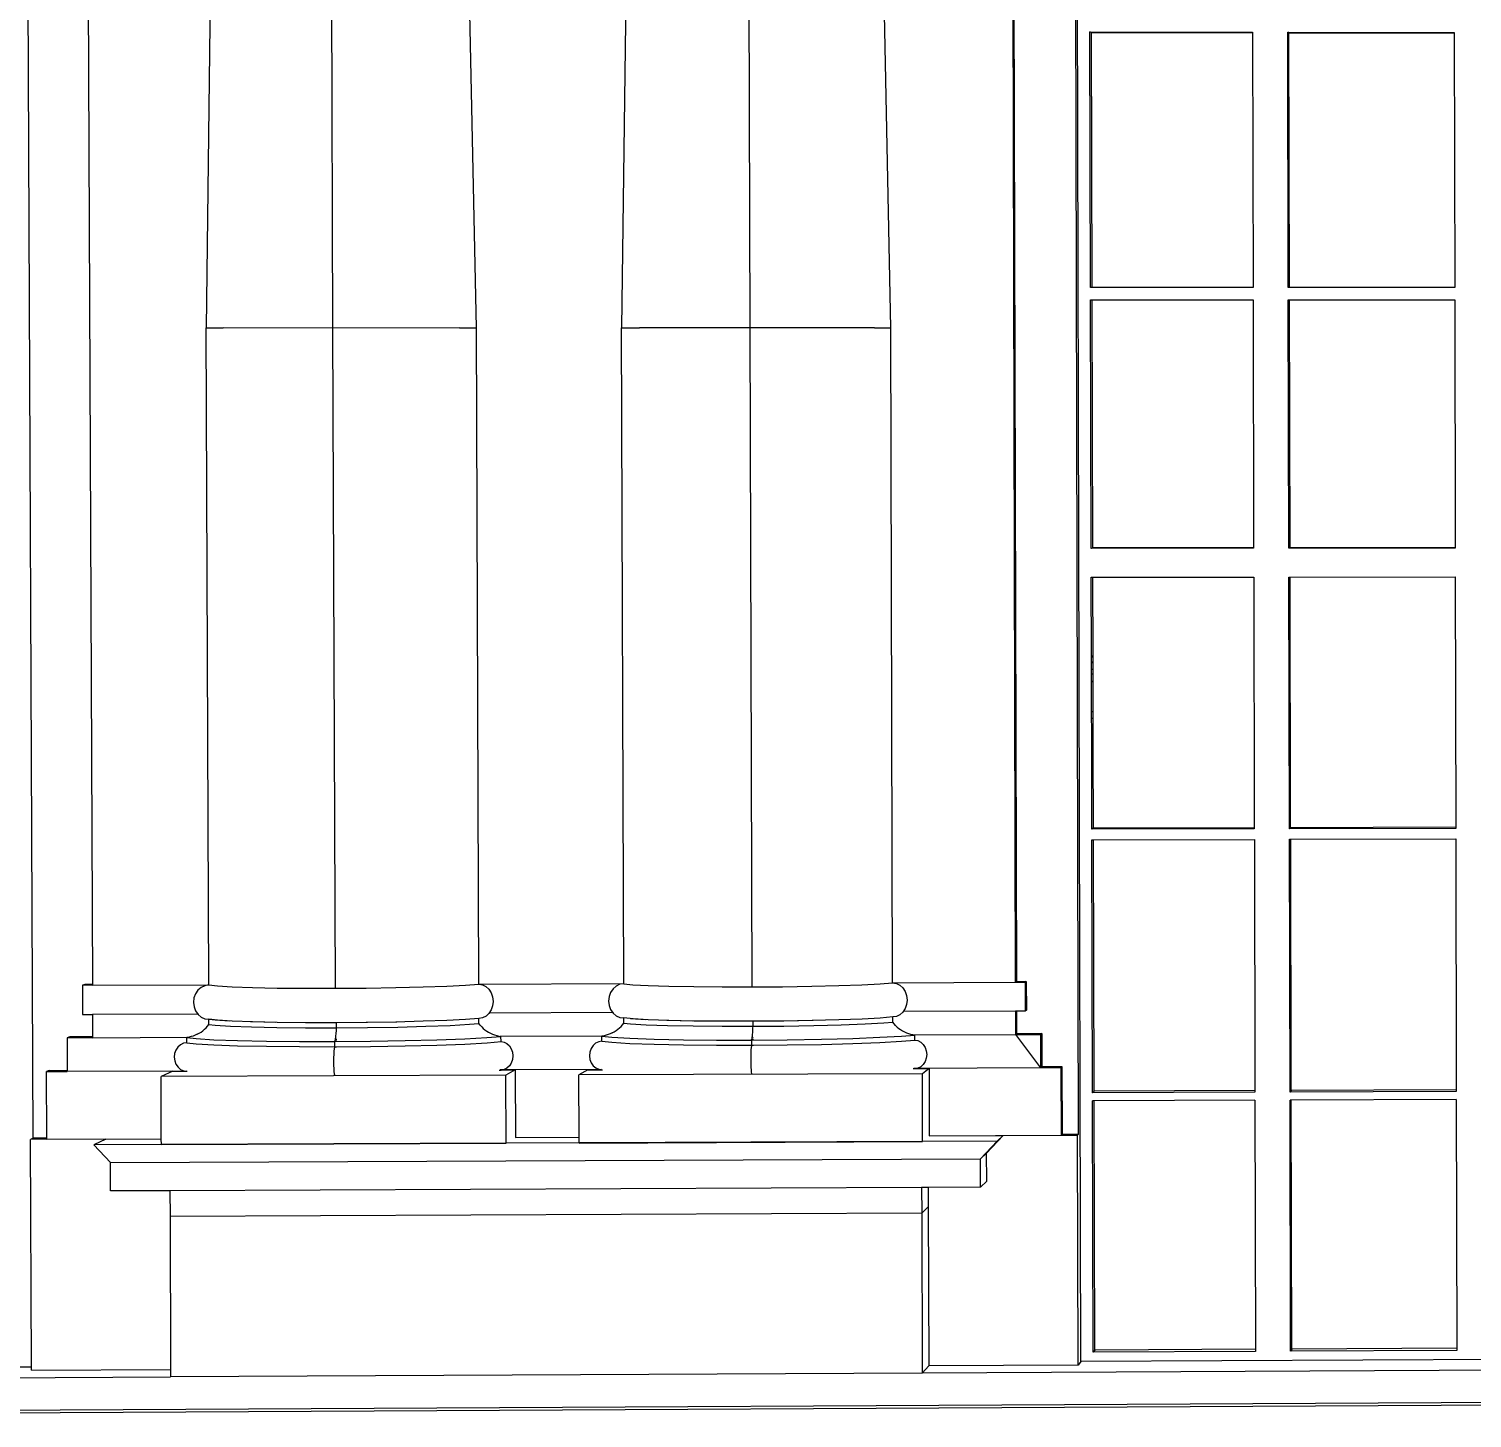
# Model space of a CAD drawing. Extents: x -106 to 80, y -44 to 65.
# Drawn here: x -32.37 to -13.59, y -7.24 to 10.83 of the extents above; entities that cross this region are included whole.
import ezdxf

# ---------------------------------------------------------------- set-up
doc = ezdxf.new("R2010")
doc.units = 0
doc.layers.get('0').update_dxf_attribs({"linetype": 'CONTINUOUS'})

msp = doc.modelspace()

# ---------------------------------------------------------------- linework, layer by layer
for p, q in [((-29.873, 23.005), (-30.065, 6.942)), ((-28.415, 6.94), (-28.467, 23.069)), ((-26.548, 6.943), (-26.876, 22.988)), ((-24.454, 22.975), (-24.658, 6.943)), ((-22.985, 6.941), (-23.029, 23.038)), ((-21.155, 6.944), (-21.468, 22.958)), ((-32.316, -3.601), (-32.394, 14.412)), ((-18.71, -3.547), (-18.755, 14.392)), ((-18.681, -6.505), (-18.733, 14.378)), ((-31.602, 11.82), (-31.545, -1.599)), ((-19.569, 11.807), (-19.534, -1.572)), ((-19.553, 11.801), (-19.519, -1.56)), ((-18.555, 7.469), (-18.563, 10.791)), ((-18.563, 10.791), (-16.446, 10.788)), ((-18.542, 10.784), (-18.563, 10.791)), ((-18.542, 10.784), (-16.446, 10.781)), ((-18.534, 7.469), (-18.542, 10.784)), ((-16.446, 10.788), (-16.446, 10.781)), ((-16.446, 10.781), (-16.439, 7.469)), ((-15.981, 7.469), (-15.988, 10.787)), ((-15.988, 10.787), (-13.822, 10.785)), ((-15.973, 10.781), (-15.988, 10.787)), ((-15.973, 10.781), (-13.822, 10.778)), ((-15.966, 7.469), (-15.973, 10.781)), ((-13.822, 10.785), (-13.822, 10.778)), ((-13.822, 10.778), (-13.816, 7.469)), ((-18.534, 7.469), (-18.555, 7.469)), ((-16.439, 7.469), (-18.534, 7.469)), ((-15.966, 7.469), (-15.981, 7.469)), ((-13.816, 7.469), (-15.966, 7.469)), ((-18.546, 4.071), (-18.554, 7.306)), ((-18.554, 7.306), (-18.533, 7.306)), ((-18.525, 4.078), (-18.533, 7.306)), ((-18.533, 7.306), (-16.439, 7.306)), ((-16.439, 7.306), (-16.432, 4.08)), ((-15.974, 4.074), (-15.981, 7.306)), ((-15.981, 7.306), (-15.965, 7.306)), ((-15.958, 4.081), (-15.965, 7.306)), ((-15.965, 7.306), (-13.816, 7.306)), ((-13.816, 7.306), (-13.81, 4.084)), ((-30.03, -1.607), (-30.065, 6.942)), ((-30.065, 6.942), (-29.953, 6.942)), ((-29.953, 6.942), (-29.842, 6.941)), ((-28.415, 6.94), (-29.842, 6.941)), ((-26.769, 6.942), (-28.415, 6.94)), ((-28.382, -1.65), (-28.415, 6.94)), ((-26.769, 6.942), (-26.719, 6.942)), ((-26.719, 6.942), (-26.548, 6.943)), ((-26.517, -1.596), (-26.548, 6.943)), ((-24.63, -1.59), (-24.658, 6.943)), ((-24.658, 6.943), (-24.539, 6.942)), ((-24.539, 6.942), (-24.424, 6.942)), ((-22.985, 6.941), (-24.424, 6.942)), ((-21.366, 6.943), (-22.985, 6.941)), ((-22.959, -1.633), (-22.985, 6.941)), ((-21.366, 6.943), (-21.317, 6.943)), ((-21.317, 6.943), (-21.155, 6.944)), ((-21.13, -1.578), (-21.155, 6.944)), ((-18.525, 4.078), (-18.546, 4.071)), ((-16.432, 4.074), (-18.546, 4.071)), ((-16.432, 4.08), (-18.525, 4.078)), ((-16.432, 4.08), (-16.432, 4.074)), ((-15.958, 4.081), (-15.974, 4.074)), ((-13.81, 4.077), (-15.974, 4.074)), ((-13.81, 4.084), (-15.958, 4.081)), ((-13.81, 4.084), (-13.81, 4.077)), ((-18.545, 3.697), (-18.524, 3.697)), ((-18.543, 2.669), (-18.545, 3.697)), ((-18.524, 3.697), (-16.431, 3.7)), ((-18.522, 2.669), (-18.524, 3.697)), ((-16.431, 3.7), (-16.424, 0.437)), ((-15.966, 0.424), (-15.973, 3.7)), ((-15.973, 3.7), (-15.957, 3.7)), ((-15.957, 3.7), (-13.809, 3.703)), ((-15.951, 0.438), (-15.957, 3.7)), ((-13.809, 3.703), (-13.803, 0.444)), ((-18.522, 2.669), (-18.543, 2.669)), ((-18.543, 2.659), (-18.543, 2.669)), ((-18.522, 2.659), (-18.543, 2.659)), ((-18.543, 2.594), (-18.543, 2.659)), ((-18.522, 2.659), (-18.522, 2.669)), ((-18.522, 2.594), (-18.522, 2.659)), ((-18.522, 2.594), (-18.543, 2.594)), ((-18.543, 2.589), (-18.543, 2.594)), ((-18.543, 2.589), (-18.522, 2.589)), ((-18.542, 2.498), (-18.543, 2.589)), ((-18.521, 2.498), (-18.542, 2.498)), ((-18.542, 2.435), (-18.542, 2.498)), ((-18.522, 2.589), (-18.522, 2.594)), ((-18.521, 2.498), (-18.522, 2.589)), ((-18.521, 2.435), (-18.521, 2.498)), ((-18.521, 2.435), (-18.542, 2.435)), ((-18.542, 2.339), (-18.542, 2.435)), ((-18.521, 2.339), (-18.542, 2.339)), ((-18.542, 2.337), (-18.542, 2.339)), ((-18.521, 2.337), (-18.542, 2.337)), ((-18.541, 1.948), (-18.542, 2.337)), ((-18.521, 2.339), (-18.521, 2.435)), ((-18.521, 2.337), (-18.521, 2.339)), ((-18.52, 1.948), (-18.521, 2.337)), ((-18.52, 1.948), (-18.541, 1.948)), ((-18.52, 1.948), (-18.541, 1.947)), ((-18.541, 1.947), (-18.541, 1.948)), ((-18.541, 1.86), (-18.541, 1.947)), ((-18.52, 1.861), (-18.52, 1.948)), ((-18.52, 1.948), (-18.52, 1.948)), ((-18.52, 1.861), (-18.541, 1.86)), ((-18.54, 1.739), (-18.541, 1.86)), ((-18.52, 1.739), (-18.54, 1.739)), ((-18.54, 1.735), (-18.54, 1.739)), ((-18.52, 1.735), (-18.54, 1.735)), ((-18.54, 1.689), (-18.54, 1.735)), ((-18.52, 1.739), (-18.52, 1.861)), ((-18.52, 1.735), (-18.52, 1.739)), ((-18.519, 1.689), (-18.52, 1.735)), ((-18.54, 1.689), (-18.519, 1.689)), ((-18.54, 1.588), (-18.54, 1.689)), ((-18.519, 1.588), (-18.54, 1.588)), ((-18.54, 1.463), (-18.54, 1.588)), ((-18.519, 1.588), (-18.519, 1.689)), ((-18.519, 1.463), (-18.519, 1.588)), ((-18.519, 1.463), (-18.54, 1.463)), ((-18.54, 1.458), (-18.54, 1.463)), ((-18.519, 1.459), (-18.54, 1.458)), ((-18.537, 0.418), (-18.54, 1.458)), ((-18.519, 1.459), (-18.519, 1.463)), ((-18.516, 0.432), (-18.519, 1.459)), ((-18.516, 0.432), (-18.537, 0.418)), ((-16.424, 0.423), (-18.537, 0.418)), ((-16.424, 0.437), (-18.516, 0.432)), ((-16.424, 0.437), (-16.424, 0.423)), ((-15.951, 0.438), (-15.966, 0.424)), ((-13.803, 0.43), (-15.966, 0.424)), ((-13.803, 0.444), (-15.951, 0.438)), ((-13.803, 0.444), (-13.803, 0.43)), ((-18.537, 0.281), (-18.516, 0.282)), ((-18.529, -3.011), (-18.537, 0.281)), ((-18.516, 0.282), (-16.423, 0.287)), ((-18.508, -2.99), (-18.516, 0.282)), ((-16.423, 0.287), (-16.416, -2.982)), ((-15.959, -3.001), (-15.966, 0.288)), ((-15.966, 0.288), (-15.95, 0.288)), ((-15.95, 0.288), (-13.803, 0.294)), ((-15.943, -2.98), (-15.95, 0.288)), ((-13.803, 0.294), (-13.797, -2.972)), ((-31.642, -1.599), (-31.674, -1.611)), ((-31.674, -1.611), (-31.672, -1.99)), ((-31.642, -1.611), (-31.674, -1.611)), ((-31.642, -1.599), (-31.642, -1.611)), ((-31.545, -1.599), (-31.642, -1.599)), ((-31.545, -1.611), (-31.642, -1.611)), ((-31.545, -1.599), (-31.545, -1.611)), ((-31.545, -1.611), (-30.03, -1.606)), ((-30.171, -1.675), (-30.203, -1.721)), ((-30.13, -1.639), (-30.171, -1.675)), ((-30.082, -1.616), (-30.13, -1.639)), ((-30.03, -1.607), (-30.082, -1.616)), ((-30.03, -1.607), (-29.918, -1.62)), ((-29.918, -1.62), (-29.726, -1.631)), ((-29.726, -1.631), (-29.463, -1.64)), ((-29.463, -1.64), (-29.14, -1.647)), ((-29.14, -1.647), (-28.774, -1.65)), ((-28.774, -1.65), (-28.382, -1.65)), ((-28.382, -1.65), (-27.983, -1.647)), ((-27.983, -1.647), (-27.597, -1.642)), ((-27.597, -1.642), (-27.241, -1.633)), ((-27.241, -1.633), (-26.934, -1.622)), ((-26.934, -1.622), (-26.688, -1.61)), ((-26.688, -1.61), (-26.517, -1.596)), ((-26.517, -1.595), (-24.63, -1.589)), ((-26.517, -1.596), (-26.469, -1.604)), ((-26.469, -1.604), (-26.424, -1.627)), ((-26.424, -1.627), (-26.385, -1.662)), ((-26.385, -1.662), (-26.355, -1.709)), ((-24.769, -1.657), (-24.8, -1.704)), ((-24.728, -1.621), (-24.769, -1.657)), ((-24.681, -1.598), (-24.728, -1.621)), ((-24.63, -1.59), (-24.681, -1.598)), ((-24.63, -1.59), (-24.511, -1.603)), ((-24.511, -1.603), (-24.312, -1.614)), ((-24.312, -1.614), (-24.043, -1.623)), ((-24.043, -1.623), (-23.718, -1.629)), ((-23.718, -1.629), (-23.35, -1.632)), ((-23.35, -1.632), (-22.959, -1.633)), ((-22.959, -1.633), (-22.563, -1.63)), ((-22.563, -1.63), (-22.18, -1.624)), ((-22.18, -1.624), (-21.831, -1.615)), ((-21.831, -1.615), (-21.53, -1.605)), ((-21.53, -1.605), (-21.293, -1.592)), ((-21.293, -1.592), (-21.13, -1.578)), ((-21.13, -1.577), (-19.534, -1.572)), ((-21.13, -1.578), (-21.082, -1.587)), ((-21.082, -1.587), (-21.036, -1.609)), ((-21.036, -1.609), (-20.997, -1.645)), ((-20.997, -1.645), (-20.967, -1.691)), ((-19.519, -1.56), (-19.534, -1.572)), ((-19.534, -1.572), (-19.406, -1.572)), ((-19.519, -1.56), (-19.391, -1.56)), ((-19.391, -1.56), (-19.406, -1.572)), ((-19.406, -1.572), (-19.405, -1.949)), ((-19.391, -1.56), (-19.39, -1.936)), ((-30.223, -1.776), (-30.229, -1.833)), ((-30.229, -1.833), (-30.222, -1.891)), ((-30.203, -1.721), (-30.223, -1.776)), ((-26.355, -1.709), (-26.336, -1.763)), ((-26.336, -1.878), (-26.354, -1.932)), ((-26.336, -1.763), (-26.329, -1.821)), ((-26.329, -1.821), (-26.336, -1.878)), ((-24.82, -1.758), (-24.826, -1.816)), ((-24.826, -1.816), (-24.82, -1.873)), ((-24.8, -1.704), (-24.82, -1.758)), ((-24.82, -1.873), (-24.8, -1.926)), ((-20.967, -1.691), (-20.948, -1.745)), ((-20.948, -1.86), (-20.967, -1.914)), ((-20.948, -1.745), (-20.942, -1.803)), ((-20.942, -1.803), (-20.948, -1.86)), ((-31.672, -1.99), (-31.544, -1.99)), ((-30.173, -1.985), (-31.544, -1.99)), ((-31.544, -1.99), (-31.542, -2.28)), ((-31.544, -1.99), (-31.542, -2.293)), ((-30.222, -1.891), (-30.202, -1.944)), ((-30.202, -1.944), (-30.17, -1.99)), ((-30.17, -1.99), (-30.128, -2.025)), ((-30.128, -2.025), (-30.08, -2.046)), ((-30.08, -2.046), (-30.028, -2.053)), ((-30.028, -2.052), (-30.028, -2.053)), ((-30.028, -2.053), (-30.025, -2.053)), ((-29.917, -2.066), (-30.028, -2.053)), ((-30.028, -2.053), (-29.948, -2.062)), ((-30.028, -2.121), (-30.028, -2.054)), ((-29.948, -2.062), (-29.759, -2.073)), ((-26.687, -2.055), (-26.932, -2.069)), ((-26.516, -2.041), (-26.687, -2.055)), ((-26.467, -2.034), (-26.516, -2.041)), ((-26.515, -2.109), (-26.516, -2.041)), ((-26.422, -2.012), (-26.467, -2.034)), ((-26.384, -1.977), (-26.422, -2.012)), ((-26.354, -1.932), (-26.384, -1.977)), ((-24.772, -1.967), (-26.38, -1.972)), ((-24.8, -1.926), (-24.768, -1.972)), ((-24.768, -1.972), (-24.727, -2.007)), ((-24.727, -2.007), (-24.679, -2.028)), ((-24.679, -2.028), (-24.628, -2.035)), ((-24.509, -2.048), (-24.628, -2.035)), ((-24.628, -2.103), (-24.628, -2.036)), ((-24.54, -2.044), (-24.342, -2.055)), ((-24.311, -2.06), (-24.509, -2.048)), ((-24.042, -2.069), (-24.311, -2.06)), ((-24.068, -2.065), (-24.06, -2.065)), ((-24.06, -2.065), (-23.735, -2.072)), ((-21.829, -2.062), (-22.179, -2.071)), ((-21.529, -2.05), (-21.829, -2.062)), ((-21.292, -2.037), (-21.529, -2.05)), ((-21.129, -2.023), (-21.292, -2.037)), ((-21.081, -2.016), (-21.129, -2.023)), ((-21.129, -2.091), (-21.129, -2.023)), ((-21.035, -1.994), (-21.081, -2.016)), ((-20.996, -1.959), (-21.035, -1.994)), ((-20.967, -1.914), (-20.996, -1.959)), ((-19.533, -1.949), (-20.993, -1.954)), ((-19.533, -1.949), (-19.532, -2.251)), ((-19.517, -1.949), (-19.533, -1.949)), ((-19.517, -1.949), (-19.517, -2.238)), ((-19.405, -1.949), (-19.517, -1.949)), ((-19.39, -1.936), (-19.405, -1.949)), ((-30.18, -2.249), (-30.206, -2.26)), ((-30.18, -2.249), (-30.155, -2.235)), ((-30.155, -2.235), (-30.131, -2.22)), ((-30.131, -2.22), (-30.108, -2.203)), ((-30.108, -2.203), (-30.086, -2.184)), ((-30.086, -2.184), (-30.065, -2.165)), ((-30.065, -2.165), (-30.046, -2.144)), ((-30.046, -2.144), (-30.028, -2.121)), ((-30.028, -2.121), (-29.947, -2.131)), ((-29.947, -2.131), (-29.747, -2.143)), ((-29.724, -2.078), (-29.917, -2.066)), ((-29.747, -2.143), (-29.476, -2.152)), ((-29.461, -2.088), (-29.724, -2.078)), ((-29.489, -2.083), (-29.476, -2.084)), ((-29.476, -2.084), (-29.158, -2.09)), ((-29.476, -2.152), (-29.145, -2.159)), ((-29.138, -2.094), (-29.461, -2.088)), ((-29.145, -2.159), (-28.771, -2.163)), ((-28.772, -2.098), (-29.138, -2.094)), ((-28.38, -2.098), (-28.772, -2.098)), ((-28.771, -2.163), (-28.372, -2.163)), ((-28.372, -2.098), (-28.38, -2.098)), ((-28.377, -2.247), (-28.379, -2.265)), ((-28.376, -2.228), (-28.377, -2.247)), ((-28.374, -2.208), (-28.376, -2.228)), ((-28.373, -2.186), (-28.374, -2.208)), ((-28.372, -2.163), (-28.373, -2.186)), ((-27.981, -2.095), (-28.372, -2.098)), ((-28.372, -2.098), (-28.372, -2.163)), ((-28.372, -2.163), (-27.965, -2.16)), ((-27.595, -2.089), (-27.981, -2.095)), ((-27.976, -2.091), (-27.965, -2.091)), ((-27.965, -2.091), (-27.582, -2.085)), ((-27.965, -2.16), (-27.57, -2.154)), ((-27.239, -2.08), (-27.595, -2.089)), ((-27.57, -2.154), (-27.206, -2.144)), ((-26.932, -2.069), (-27.239, -2.08)), ((-27.206, -2.144), (-26.89, -2.133)), ((-26.89, -2.133), (-26.637, -2.119)), ((-26.637, -2.119), (-26.515, -2.109)), ((-26.498, -2.132), (-26.515, -2.109)), ((-26.478, -2.152), (-26.498, -2.132)), ((-26.478, -2.152), (-26.457, -2.172)), ((-26.457, -2.172), (-26.436, -2.19)), ((-26.436, -2.19), (-26.412, -2.207)), ((-26.412, -2.207), (-26.388, -2.222)), ((-26.388, -2.222), (-26.363, -2.235)), ((-26.363, -2.235), (-26.337, -2.247)), ((-26.337, -2.247), (-26.311, -2.257)), ((-24.832, -2.252), (-24.859, -2.26)), ((-24.805, -2.242), (-24.832, -2.252)), ((-24.779, -2.23), (-24.805, -2.242)), ((-24.779, -2.23), (-24.754, -2.216)), ((-24.754, -2.216), (-24.73, -2.201)), ((-24.73, -2.201), (-24.707, -2.184)), ((-24.707, -2.184), (-24.686, -2.166)), ((-24.686, -2.166), (-24.665, -2.146)), ((-24.665, -2.146), (-24.646, -2.125)), ((-24.646, -2.125), (-24.628, -2.103)), ((-24.628, -2.103), (-24.542, -2.112)), ((-24.542, -2.112), (-24.336, -2.124)), ((-24.336, -2.124), (-24.06, -2.134)), ((-24.06, -2.134), (-23.726, -2.14)), ((-23.716, -2.076), (-24.042, -2.069)), ((-23.726, -2.14), (-23.35, -2.144)), ((-23.349, -2.079), (-23.716, -2.076)), ((-23.35, -2.144), (-22.951, -2.144)), ((-22.958, -2.08), (-23.349, -2.079)), ((-22.951, -2.08), (-22.958, -2.08)), ((-22.957, -2.246), (-22.958, -2.262)), ((-22.955, -2.229), (-22.957, -2.246)), ((-22.954, -2.21), (-22.955, -2.229)), ((-22.953, -2.189), (-22.954, -2.21)), ((-22.952, -2.167), (-22.953, -2.189)), ((-22.951, -2.144), (-22.952, -2.167)), ((-22.561, -2.077), (-22.951, -2.08)), ((-22.951, -2.08), (-22.951, -2.144)), ((-22.951, -2.144), (-22.547, -2.141)), ((-22.179, -2.071), (-22.561, -2.077)), ((-22.555, -2.073), (-22.547, -2.073)), ((-22.547, -2.073), (-22.166, -2.067)), ((-22.547, -2.141), (-22.157, -2.135)), ((-22.157, -2.135), (-21.799, -2.126)), ((-21.799, -2.126), (-21.49, -2.114)), ((-21.49, -2.114), (-21.245, -2.101)), ((-21.245, -2.101), (-21.129, -2.091)), ((-21.111, -2.113), (-21.129, -2.091)), ((-21.092, -2.134), (-21.111, -2.113)), ((-21.092, -2.134), (-21.071, -2.154)), ((-21.071, -2.154), (-21.05, -2.172)), ((-21.05, -2.172), (-21.027, -2.188)), ((-21.027, -2.188), (-21.002, -2.203)), ((-21.002, -2.203), (-20.978, -2.217)), ((-20.978, -2.217), (-20.952, -2.229)), ((-20.952, -2.229), (-20.925, -2.239)), ((-20.925, -2.239), (-20.898, -2.247)), ((-20.898, -2.247), (-20.87, -2.253)), ((-20.87, -2.253), (-20.842, -2.258)), ((-20.854, -2.256), (-19.532, -2.251)), ((-19.517, -2.238), (-19.532, -2.251)), ((-19.532, -2.251), (-19.205, -2.25)), ((-19.532, -2.251), (-19.204, -2.687)), ((-19.517, -2.238), (-19.19, -2.237)), ((-19.19, -2.237), (-19.205, -2.25)), ((-19.205, -2.25), (-19.204, -2.687)), ((-19.19, -2.237), (-19.189, -2.674)), ((-31.84, -2.281), (-31.872, -2.294)), ((-31.542, -2.293), (-31.872, -2.294)), ((-31.872, -2.294), (-31.871, -2.72)), ((-31.542, -2.28), (-31.84, -2.281)), ((-31.542, -2.28), (-31.542, -2.293)), ((-31.542, -2.293), (-30.304, -2.288)), ((-30.431, -2.414), (-30.458, -2.453)), ((-30.397, -2.384), (-30.431, -2.414)), ((-30.358, -2.365), (-30.397, -2.384)), ((-30.315, -2.358), (-30.358, -2.365)), ((-30.287, -2.286), (-30.315, -2.29)), ((-30.315, -2.358), (-30.315, -2.29)), ((-30.315, -2.29), (-30.195, -2.305)), ((-30.315, -2.358), (-30.194, -2.372)), ((-30.26, -2.279), (-30.287, -2.286)), ((-30.232, -2.271), (-30.26, -2.279)), ((-30.206, -2.26), (-30.232, -2.271)), ((-30.195, -2.305), (-29.966, -2.319)), ((-30.194, -2.372), (-29.966, -2.386)), ((-29.966, -2.319), (-29.656, -2.33)), ((-29.966, -2.386), (-29.656, -2.397)), ((-29.656, -2.33), (-29.278, -2.338)), ((-29.656, -2.397), (-29.278, -2.405)), ((-29.278, -2.338), (-28.85, -2.342)), ((-29.278, -2.405), (-28.85, -2.409)), ((-28.85, -2.342), (-28.393, -2.342)), ((-28.85, -2.409), (-28.393, -2.41)), ((-28.399, -2.438), (-28.402, -2.469)), ((-28.396, -2.418), (-28.399, -2.438)), ((-28.393, -2.41), (-28.396, -2.418)), ((-28.393, -2.342), (-28.391, -2.337)), ((-28.393, -2.342), (-27.927, -2.339)), ((-28.393, -2.342), (-28.393, -2.41)), ((-28.393, -2.41), (-28.366, -2.41)), ((-28.389, -2.329), (-28.391, -2.337)), ((-28.387, -2.32), (-28.389, -2.329)), ((-28.385, -2.309), (-28.387, -2.32)), ((-28.383, -2.296), (-28.385, -2.309)), ((-28.381, -2.281), (-28.383, -2.296)), ((-28.379, -2.265), (-28.381, -2.281)), ((-28.366, -2.32), (-28.366, -2.308)), ((-28.366, -2.336), (-28.366, -2.329)), ((-28.366, -2.41), (-27.927, -2.406)), ((-28.366, -2.418), (-28.366, -2.41)), ((-27.927, -2.339), (-27.476, -2.331)), ((-27.927, -2.406), (-27.476, -2.399)), ((-27.476, -2.331), (-27.06, -2.321)), ((-27.476, -2.399), (-27.06, -2.388)), ((-27.06, -2.321), (-26.699, -2.307)), ((-27.06, -2.388), (-26.699, -2.375)), ((-26.699, -2.307), (-26.41, -2.292)), ((-26.699, -2.375), (-26.409, -2.359)), ((-26.41, -2.292), (-26.228, -2.276)), ((-26.409, -2.359), (-26.227, -2.343)), ((-26.311, -2.257), (-26.283, -2.265)), ((-26.283, -2.265), (-26.256, -2.272)), ((-26.256, -2.272), (-26.228, -2.276)), ((-26.239, -2.274), (-24.903, -2.27)), ((-26.227, -2.343), (-26.228, -2.276)), ((-26.227, -2.343), (-26.188, -2.35)), ((-26.188, -2.35), (-26.15, -2.369)), ((-26.15, -2.369), (-26.118, -2.399)), ((-26.118, -2.399), (-26.094, -2.438)), ((-26.094, -2.438), (-26.078, -2.483)), ((-25.055, -2.434), (-25.071, -2.479)), ((-25.029, -2.395), (-25.055, -2.434)), ((-24.996, -2.365), (-25.029, -2.395)), ((-24.956, -2.346), (-24.996, -2.365)), ((-24.914, -2.339), (-24.956, -2.346)), ((-24.886, -2.267), (-24.914, -2.272)), ((-24.914, -2.339), (-24.914, -2.272)), ((-24.914, -2.272), (-24.786, -2.286)), ((-24.914, -2.339), (-24.786, -2.353)), ((-24.859, -2.26), (-24.886, -2.267)), ((-24.786, -2.286), (-24.55, -2.3)), ((-24.786, -2.353), (-24.55, -2.367)), ((-24.55, -2.3), (-24.234, -2.311)), ((-24.55, -2.367), (-24.234, -2.378)), ((-24.234, -2.311), (-23.853, -2.319)), ((-24.234, -2.378), (-23.853, -2.386)), ((-23.853, -2.319), (-23.423, -2.323)), ((-23.853, -2.386), (-23.423, -2.39)), ((-23.423, -2.323), (-22.967, -2.323)), ((-23.423, -2.39), (-22.966, -2.391)), ((-22.972, -2.419), (-22.974, -2.45)), ((-22.969, -2.399), (-22.972, -2.419)), ((-22.966, -2.391), (-22.969, -2.399)), ((-22.967, -2.323), (-22.965, -2.318)), ((-22.967, -2.323), (-22.504, -2.32)), ((-22.967, -2.323), (-22.966, -2.391)), ((-22.966, -2.391), (-22.947, -2.391)), ((-22.964, -2.31), (-22.965, -2.318)), ((-22.962, -2.301), (-22.964, -2.31)), ((-22.961, -2.29), (-22.962, -2.301)), ((-22.959, -2.277), (-22.961, -2.29)), ((-22.958, -2.262), (-22.959, -2.277)), ((-22.947, -2.301), (-22.947, -2.29)), ((-22.947, -2.318), (-22.947, -2.31)), ((-22.947, -2.391), (-22.504, -2.387)), ((-22.947, -2.399), (-22.947, -2.391)), ((-22.504, -2.32), (-22.058, -2.313)), ((-22.504, -2.387), (-22.058, -2.38)), ((-22.058, -2.313), (-21.649, -2.302)), ((-22.058, -2.38), (-21.648, -2.369)), ((-21.649, -2.302), (-21.296, -2.288)), ((-21.648, -2.369), (-21.296, -2.356)), ((-21.296, -2.288), (-21.016, -2.273)), ((-21.296, -2.356), (-21.015, -2.34)), ((-21.016, -2.273), (-20.842, -2.258)), ((-21.015, -2.34), (-20.842, -2.324)), ((-20.842, -2.324), (-20.842, -2.258)), ((-20.842, -2.324), (-20.802, -2.331)), ((-20.802, -2.331), (-20.765, -2.35)), ((-20.765, -2.35), (-20.733, -2.38)), ((-20.733, -2.38), (-20.708, -2.419)), ((-20.708, -2.419), (-20.692, -2.463)), ((-30.474, -2.498), (-30.479, -2.546)), ((-30.479, -2.546), (-30.473, -2.594)), ((-30.458, -2.453), (-30.474, -2.498)), ((-30.473, -2.594), (-30.457, -2.639)), ((-28.404, -2.509), (-28.406, -2.555)), ((-28.406, -2.555), (-28.406, -2.603)), ((-28.406, -2.603), (-28.405, -2.651)), ((-28.402, -2.469), (-28.404, -2.509)), ((-26.093, -2.623), (-26.117, -2.661)), ((-26.078, -2.578), (-26.093, -2.623)), ((-26.078, -2.483), (-26.073, -2.531)), ((-26.073, -2.531), (-26.078, -2.578)), ((-25.071, -2.479), (-25.076, -2.527)), ((-25.076, -2.527), (-25.071, -2.575)), ((-25.071, -2.575), (-25.054, -2.619)), ((-25.054, -2.619), (-25.028, -2.657)), ((-22.975, -2.49), (-22.976, -2.535)), ((-22.976, -2.535), (-22.976, -2.584)), ((-22.976, -2.584), (-22.976, -2.632)), ((-22.974, -2.45), (-22.975, -2.49)), ((-20.708, -2.604), (-20.732, -2.642)), ((-20.692, -2.559), (-20.708, -2.604)), ((-20.692, -2.463), (-20.687, -2.511)), ((-20.687, -2.511), (-20.692, -2.559)), ((-32.108, -2.721), (-32.14, -2.734)), ((-32.14, -2.734), (-31.871, -2.733)), ((-32.137, -3.6), (-32.14, -2.734)), ((-32.108, -2.721), (-31.871, -2.72)), ((-31.871, -2.72), (-31.871, -2.733)), ((-30.32, -2.728), (-31.871, -2.733)), ((-30.499, -2.729), (-30.651, -2.798)), ((-26.163, -2.782), (-30.651, -2.798)), ((-30.648, -3.609), (-30.651, -2.798)), ((-30.499, -2.729), (-30.314, -2.729)), ((-30.457, -2.639), (-30.43, -2.677)), ((-30.43, -2.677), (-30.396, -2.705)), ((-30.396, -2.705), (-30.356, -2.723)), ((-30.356, -2.723), (-30.314, -2.729)), ((-30.314, -2.729), (-30.312, -2.729)), ((-28.405, -2.651), (-28.404, -2.696)), ((-28.404, -2.696), (-28.401, -2.733)), ((-28.401, -2.733), (-28.398, -2.761)), ((-28.398, -2.761), (-28.395, -2.778)), ((-28.395, -2.778), (-28.391, -2.783)), ((-26.253, -2.714), (-26.226, -2.714)), ((-24.917, -2.708), (-26.24, -2.713)), ((-26.186, -2.708), (-26.226, -2.714)), ((-26.226, -2.714), (-26.041, -2.713)), ((-26.149, -2.69), (-26.186, -2.708)), ((-26.041, -2.713), (-26.163, -2.782)), ((-26.16, -3.665), (-26.163, -2.782)), ((-26.117, -2.661), (-26.149, -2.69)), ((-26.041, -2.713), (-26.038, -3.591)), ((-25.098, -2.71), (-25.213, -2.778)), ((-20.742, -2.762), (-25.213, -2.778)), ((-25.21, -3.588), (-25.213, -2.778)), ((-25.098, -2.71), (-24.913, -2.709)), ((-25.028, -2.657), (-24.994, -2.686)), ((-24.994, -2.686), (-24.955, -2.704)), ((-24.955, -2.704), (-24.913, -2.709)), ((-24.913, -2.709), (-24.908, -2.709)), ((-22.976, -2.632), (-22.975, -2.676)), ((-22.975, -2.676), (-22.973, -2.714)), ((-22.973, -2.714), (-22.971, -2.742)), ((-22.971, -2.742), (-22.968, -2.759)), ((-22.968, -2.759), (-22.965, -2.763)), ((-20.865, -2.694), (-20.841, -2.694)), ((-19.204, -2.687), (-20.853, -2.693)), ((-20.801, -2.689), (-20.841, -2.694)), ((-20.841, -2.694), (-20.657, -2.694)), ((-20.764, -2.671), (-20.801, -2.689)), ((-20.732, -2.642), (-20.764, -2.671)), ((-20.657, -2.694), (-20.742, -2.762)), ((-20.74, -3.644), (-20.742, -2.762)), ((-20.657, -2.694), (-20.655, -3.57)), ((-19.189, -2.674), (-19.204, -2.687)), ((-18.937, -2.686), (-19.204, -2.687)), ((-18.922, -2.673), (-19.189, -2.674)), ((-18.922, -2.673), (-18.937, -2.686)), ((-18.934, -3.563), (-18.937, -2.686)), ((-18.92, -3.548), (-18.922, -2.673)), ((-18.508, -2.99), (-18.529, -3.011)), ((-16.416, -3.003), (-18.529, -3.011)), ((-16.416, -2.982), (-18.508, -2.99)), ((-16.416, -2.982), (-16.416, -3.003)), ((-15.943, -2.98), (-15.959, -3.001)), ((-13.797, -2.993), (-15.959, -3.001)), ((-13.797, -2.972), (-15.943, -2.98)), ((-13.797, -2.972), (-13.797, -2.993)), ((-18.52, -6.384), (-18.528, -3.115)), ((-18.507, -3.115), (-18.528, -3.115)), ((-16.416, -3.107), (-18.507, -3.115)), ((-18.499, -6.356), (-18.507, -3.115)), ((-16.416, -3.107), (-16.409, -6.346)), ((-15.952, -6.371), (-15.959, -3.105)), ((-15.943, -3.105), (-15.959, -3.105)), ((-13.796, -3.097), (-15.943, -3.105)), ((-15.936, -6.344), (-15.943, -3.105)), ((-13.796, -3.097), (-13.79, -6.333)), ((-20.655, -3.57), (-18.934, -3.563)), ((-20.655, -3.57), (-19.694, -3.566)), ((-19.907, -3.793), (-19.694, -3.566)), ((-19.772, -3.64), (-19.694, -3.566)), ((-18.92, -3.548), (-18.934, -3.563)), ((-18.934, -3.563), (-18.724, -3.562)), ((-18.92, -3.548), (-18.71, -3.547)), ((-18.71, -3.547), (-18.724, -3.562)), ((-18.717, -6.552), (-18.724, -3.562)), ((-32.316, -3.601), (-32.349, -3.616)), ((-32.136, -3.615), (-32.349, -3.616)), ((-32.336, -6.574), (-32.349, -3.616)), ((-32.137, -3.6), (-32.316, -3.601)), ((-32.136, -3.615), (-32.137, -3.6)), ((-32.136, -3.615), (-30.648, -3.609)), ((-31.37, -3.612), (-31.528, -3.687)), ((-30.647, -3.683), (-31.528, -3.687)), ((-31.31, -3.915), (-31.528, -3.687)), ((-31.37, -3.612), (-30.648, -3.609)), ((-30.647, -3.683), (-30.648, -3.609)), ((-26.16, -3.665), (-30.647, -3.683)), ((-30.647, -3.684), (-26.16, -3.666)), ((-30.647, -3.684), (-30.647, -3.683)), ((-25.21, -3.662), (-26.16, -3.665)), ((-26.16, -3.666), (-26.16, -3.665)), ((-26.038, -3.591), (-25.21, -3.588)), ((-26.038, -3.591), (-25.21, -3.588)), ((-25.21, -3.662), (-25.21, -3.588)), ((-20.74, -3.644), (-25.21, -3.662)), ((-25.21, -3.663), (-20.74, -3.645)), ((-25.21, -3.663), (-25.21, -3.662)), ((-19.772, -3.64), (-20.74, -3.644)), ((-20.74, -3.645), (-20.74, -3.644)), ((-19.987, -3.869), (-19.772, -3.64)), ((-31.31, -3.915), (-19.987, -3.869)), ((-31.308, -4.287), (-31.31, -3.915)), ((-19.987, -3.869), (-19.907, -3.793)), ((-19.986, -4.239), (-19.987, -3.869)), ((-19.906, -4.161), (-19.907, -3.793)), ((-30.536, -4.283), (-31.308, -4.287)), ((-20.753, -4.242), (-30.536, -4.283)), ((-30.536, -4.283), (-30.534, -4.617)), ((-20.753, -4.242), (-20.752, -4.575)), ((-20.668, -4.242), (-20.753, -4.242)), ((-19.986, -4.239), (-20.668, -4.242)), ((-20.668, -4.242), (-20.667, -4.494)), ((-19.986, -4.239), (-19.906, -4.161)), ((-20.752, -4.575), (-20.667, -4.494)), ((-20.667, -4.494), (-20.661, -6.562)), ((-20.752, -4.575), (-30.534, -4.617)), ((-30.534, -4.617), (-30.526, -6.611)), ((-20.752, -4.575), (-20.746, -6.656)), ((-18.499, -6.356), (-18.52, -6.384)), ((-16.409, -6.374), (-18.52, -6.384)), ((-16.409, -6.346), (-18.499, -6.356)), ((-16.409, -6.346), (-16.409, -6.374)), ((-15.936, -6.344), (-15.952, -6.371)), ((-13.79, -6.361), (-15.952, -6.371)), ((-13.79, -6.333), (-15.936, -6.344)), ((-13.79, -6.333), (-13.79, -6.361)), ((-42.608, -6.625), (-32.336, -6.574)), ((-32.336, -6.62), (-32.336, -6.574)), ((-20.746, -6.656), (-20.661, -6.562)), ((-18.717, -6.552), (-20.661, -6.562)), ((-18.681, -6.505), (-18.717, -6.552)), ((-8.504, -6.455), (-18.681, -6.505)), ((-45.069, -6.779), (-30.526, -6.706)), ((-32.336, -6.62), (-30.526, -6.611)), ((-30.526, -6.611), (-30.526, -6.706)), ((-20.746, -6.656), (-30.526, -6.706)), ((-6.454, -6.584), (-20.746, -6.656)), ((-46.247, -7.242), (2.996, -6.986)), ((-45.066, -7.202), (2.97, -6.953))]:
    msp.add_line(p, q)

doc.saveas('drawing.dxf')
